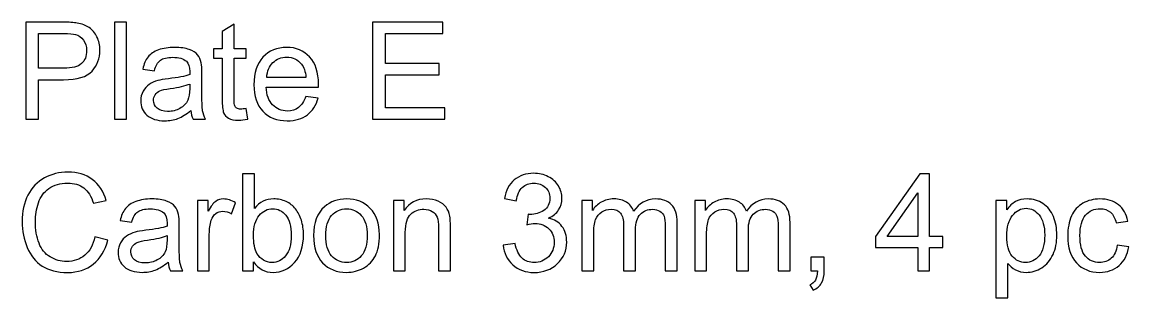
# Model space of a CAD drawing. Header units: millimetres. Extents: x -182 to 182, y -145 to 145.
# Drawn here: x -121.85 to -87.27, y -145.12 to -136.52 of the extents above; entities that cross this region are included whole.
import ezdxf

# ---------------------------------------------------------------- set-up
doc = ezdxf.new("R2010")
doc.units = ezdxf.units.MM
doc.header["$MEASUREMENT"] = 0
doc.layers.add('layer 1', color=7, linetype='Continuous')

msp = doc.modelspace()

# ---------------------------------------------------------------- linework, layer by layer
at = {"layer": 'layer 1', "color": 242}
for points, knots in [([(-121.7314, -139.5507), (-121.7314, -139.5507), (-121.7314, -136.5197), (-121.7314, -136.5197), (-121.7314, -136.5197), (-121.7314, -136.5197), (-120.587, -136.5197), (-120.587, -136.5197), (-120.587, -136.5197), (-120.386, -136.5197), (-120.2321, -136.5295), (-120.1256, -136.5486), (-120.1256, -136.5486), (-119.9767, -136.5733), (-119.8519, -136.6206), (-119.751, -136.6897), (-119.751, -136.6897), (-119.6501, -136.7595), (-119.5689, -136.8569), (-119.5075, -136.9818), (-119.5075, -136.9818), (-119.4462, -137.1067), (-119.4158, -137.2443), (-119.4158, -137.3945), (-119.4158, -137.3945), (-119.4158, -137.6514), (-119.4977, -137.8694), (-119.6621, -138.0472), (-119.6621, -138.0472), (-119.8257, -138.2257), (-120.1228, -138.3146), (-120.5518, -138.3146), (-120.5518, -138.3146), (-120.5518, -138.3146), (-121.3293, -138.3146), (-121.3293, -138.3146), (-121.3293, -138.3146), (-121.3293, -138.3146), (-121.3293, -139.5507), (-121.3293, -139.5507), (-121.3293, -139.5507), (-121.3293, -139.5507), (-121.7314, -139.5507), (-121.7314, -139.5507)], [0, 0, 0, 0, 0.0833333, 0.0833333, 0.0833333, 0.0833333, 0.1666667, 0.1666667, 0.1666667, 0.1666667, 0.25, 0.25, 0.25, 0.25, 0.3333333, 0.3333333, 0.3333333, 0.3333333, 0.4166667, 0.4166667, 0.4166667, 0.4166667, 0.5, 0.5, 0.5, 0.5, 0.5833333, 0.5833333, 0.5833333, 0.5833333, 0.6666667, 0.6666667, 0.6666667, 0.6666667, 0.75, 0.75, 0.75, 0.75, 0.8333333, 0.8333333, 0.8333333, 0.8333333, 1, 1, 1, 1]), ([(-118.9629, -139.5507), (-118.9629, -139.5507), (-118.9629, -136.5197), (-118.9629, -136.5197), (-118.9629, -136.5197), (-118.9629, -136.5197), (-118.5903, -136.5197), (-118.5903, -136.5197), (-118.5903, -136.5197), (-118.5903, -136.5197), (-118.5903, -139.5507), (-118.5903, -139.5507), (-118.5903, -139.5507), (-118.5903, -139.5507), (-118.9629, -139.5507), (-118.9629, -139.5507)], [0, 0, 0, 0, 0.2, 0.2, 0.2, 0.2, 0.4, 0.4, 0.4, 0.4, 0.6, 0.6, 0.6, 0.6, 1, 1, 1, 1]), ([(-110.8977, -139.5507), (-110.8977, -139.5507), (-110.8977, -136.5197), (-110.8977, -136.5197), (-110.8977, -136.5197), (-110.8977, -136.5197), (-108.7091, -136.5197), (-108.7091, -136.5197), (-108.7091, -136.5197), (-108.7091, -136.5197), (-108.7091, -136.8753), (-108.7091, -136.8753), (-108.7091, -136.8753), (-108.7091, -136.8753), (-110.4955, -136.8753), (-110.4955, -136.8753), (-110.4955, -136.8753), (-110.4955, -136.8753), (-110.4955, -137.8066), (-110.4955, -137.8066), (-110.4955, -137.8066), (-110.4955, -137.8066), (-108.8234, -137.8066), (-108.8234, -137.8066), (-108.8234, -137.8066), (-108.8234, -137.8066), (-108.8234, -138.1622), (-108.8234, -138.1622), (-108.8234, -138.1622), (-108.8234, -138.1622), (-110.4955, -138.1622), (-110.4955, -138.1622), (-110.4955, -138.1622), (-110.4955, -138.1622), (-110.4955, -139.1951), (-110.4955, -139.1951), (-110.4955, -139.1951), (-110.4955, -139.1951), (-108.6371, -139.1951), (-108.6371, -139.1951), (-108.6371, -139.1951), (-108.6371, -139.1951), (-108.6371, -139.5507), (-108.6371, -139.5507), (-108.6371, -139.5507), (-108.6371, -139.5507), (-110.8977, -139.5507), (-110.8977, -139.5507)], [0, 0, 0, 0, 0.0769231, 0.0769231, 0.0769231, 0.0769231, 0.1538462, 0.1538462, 0.1538462, 0.1538462, 0.2307692, 0.2307692, 0.2307692, 0.2307692, 0.3076923, 0.3076923, 0.3076923, 0.3076923, 0.3846154, 0.3846154, 0.3846154, 0.3846154, 0.4615385, 0.4615385, 0.4615385, 0.4615385, 0.5384615, 0.5384615, 0.5384615, 0.5384615, 0.6153846, 0.6153846, 0.6153846, 0.6153846, 0.6923077, 0.6923077, 0.6923077, 0.6923077, 0.7692308, 0.7692308, 0.7692308, 0.7692308, 0.8461538, 0.8461538, 0.8461538, 0.8461538, 1, 1, 1, 1]), ([(-121.3293, -137.959), (-121.3293, -137.959), (-120.5461, -137.959), (-120.5461, -137.959), (-120.5461, -137.959), (-120.2865, -137.959), (-120.103, -137.911), (-119.9937, -137.8143), (-119.9937, -137.8143), (-119.885, -137.7177), (-119.8307, -137.5822), (-119.8307, -137.4065), (-119.8307, -137.4065), (-119.8307, -137.2802), (-119.8624, -137.1716), (-119.9266, -137.0813), (-119.9266, -137.0813), (-119.9908, -136.991), (-120.0755, -136.931), (-120.1799, -136.9021), (-120.1799, -136.9021), (-120.2477, -136.8844), (-120.3725, -136.8753), (-120.5539, -136.8753), (-120.5539, -136.8753), (-120.5539, -136.8753), (-121.3293, -136.8753), (-121.3293, -136.8753), (-121.3293, -136.8753), (-121.3293, -136.8753), (-121.3293, -137.959), (-121.3293, -137.959)], [0, 0, 0, 0, 0.1111111, 0.1111111, 0.1111111, 0.1111111, 0.2222222, 0.2222222, 0.2222222, 0.2222222, 0.3333333, 0.3333333, 0.3333333, 0.3333333, 0.4444444, 0.4444444, 0.4444444, 0.4444444, 0.5555556, 0.5555556, 0.5555556, 0.5555556, 0.6666667, 0.6666667, 0.6666667, 0.6666667, 0.7777778, 0.7777778, 0.7777778, 0.7777778, 1, 1, 1, 1]), ([(-114.8509, -139.2184), (-114.8509, -139.2184), (-114.8001, -139.5472), (-114.8001, -139.5472), (-114.8001, -139.5472), (-114.9046, -139.569), (-114.9984, -139.5803), (-115.0802, -139.5803), (-115.0802, -139.5803), (-115.215, -139.5803), (-115.3194, -139.5592), (-115.3942, -139.5161), (-115.3942, -139.5161), (-115.4683, -139.4731), (-115.5205, -139.4174), (-115.5508, -139.3475), (-115.5508, -139.3475), (-115.5812, -139.2777), (-115.596, -139.1309), (-115.596, -138.9072), (-115.596, -138.9072), (-115.596, -138.9072), (-115.596, -137.6415), (-115.596, -137.6415), (-115.596, -137.6415), (-115.596, -137.6415), (-115.8712, -137.6415), (-115.8712, -137.6415), (-115.8712, -137.6415), (-115.8712, -137.6415), (-115.8712, -137.3536), (-115.8712, -137.3536), (-115.8712, -137.3536), (-115.8712, -137.3536), (-115.596, -137.3536), (-115.596, -137.3536), (-115.596, -137.3536), (-115.596, -137.3536), (-115.596, -136.8103), (-115.596, -136.8103), (-115.596, -136.8103), (-115.596, -136.8103), (-115.2235, -136.5867), (-115.2235, -136.5867), (-115.2235, -136.5867), (-115.2235, -136.5867), (-115.2235, -137.3536), (-115.2235, -137.3536), (-115.2235, -137.3536), (-115.2235, -137.3536), (-114.8509, -137.3536), (-114.8509, -137.3536), (-114.8509, -137.3536), (-114.8509, -137.3536), (-114.8509, -137.6415), (-114.8509, -137.6415), (-114.8509, -137.6415), (-114.8509, -137.6415), (-115.2235, -137.6415), (-115.2235, -137.6415), (-115.2235, -137.6415), (-115.2235, -137.6415), (-115.2235, -138.9284), (-115.2235, -138.9284), (-115.2235, -138.9284), (-115.2235, -139.0349), (-115.2171, -139.1034), (-115.2037, -139.1337), (-115.2037, -139.1337), (-115.191, -139.1641), (-115.1699, -139.188), (-115.1402, -139.2064), (-115.1402, -139.2064), (-115.1106, -139.224), (-115.0683, -139.2332), (-115.0132, -139.2332), (-115.0132, -139.2332), (-114.9723, -139.2332), (-114.918, -139.2283), (-114.8509, -139.2184)], [0, 0, 0, 0, 0.047619, 0.047619, 0.047619, 0.047619, 0.0952381, 0.0952381, 0.0952381, 0.0952381, 0.1428571, 0.1428571, 0.1428571, 0.1428571, 0.1904762, 0.1904762, 0.1904762, 0.1904762, 0.2380952, 0.2380952, 0.2380952, 0.2380952, 0.2857143, 0.2857143, 0.2857143, 0.2857143, 0.3333333, 0.3333333, 0.3333333, 0.3333333, 0.3809524, 0.3809524, 0.3809524, 0.3809524, 0.4285714, 0.4285714, 0.4285714, 0.4285714, 0.4761905, 0.4761905, 0.4761905, 0.4761905, 0.5238095, 0.5238095, 0.5238095, 0.5238095, 0.5714286, 0.5714286, 0.5714286, 0.5714286, 0.6190476, 0.6190476, 0.6190476, 0.6190476, 0.6666667, 0.6666667, 0.6666667, 0.6666667, 0.7142857, 0.7142857, 0.7142857, 0.7142857, 0.7619048, 0.7619048, 0.7619048, 0.7619048, 0.8095238, 0.8095238, 0.8095238, 0.8095238, 0.8571429, 0.8571429, 0.8571429, 0.8571429, 0.9047619, 0.9047619, 0.9047619, 0.9047619, 1, 1, 1, 1]), ([(-116.5788, -139.2755), (-116.7171, -139.3934), (-116.8505, -139.4759), (-116.9782, -139.5246), (-116.9782, -139.5246), (-117.1059, -139.5733), (-117.2427, -139.5973), (-117.3895, -139.5973), (-117.3895, -139.5973), (-117.6308, -139.5973), (-117.8163, -139.5387), (-117.9462, -139.4209), (-117.9462, -139.4209), (-118.076, -139.3038), (-118.1409, -139.1535), (-118.1409, -138.9707), (-118.1409, -138.9707), (-118.1409, -138.8635), (-118.1162, -138.7654), (-118.0675, -138.6765), (-118.0675, -138.6765), (-118.0181, -138.5876), (-117.9539, -138.5171), (-117.8749, -138.4634), (-117.8749, -138.4634), (-117.7952, -138.4098), (-117.7063, -138.3689), (-117.6068, -138.3414), (-117.6068, -138.3414), (-117.5334, -138.3223), (-117.4227, -138.304), (-117.2752, -138.2856), (-117.2752, -138.2856), (-116.9746, -138.2504), (-116.7524, -138.2073), (-116.6106, -138.1579), (-116.6106, -138.1579), (-116.6092, -138.1071), (-116.6084, -138.0747), (-116.6084, -138.0613), (-116.6084, -138.0613), (-116.6084, -137.9103), (-116.6437, -137.8038), (-116.7143, -137.7417), (-116.7143, -137.7417), (-116.8095, -137.6577), (-116.9513, -137.6161), (-117.139, -137.6161), (-117.139, -137.6161), (-117.3147, -137.6161), (-117.4445, -137.6471), (-117.5278, -137.7085), (-117.5278, -137.7085), (-117.6117, -137.7699), (-117.6731, -137.8785), (-117.7133, -138.0352), (-117.7133, -138.0352), (-117.7133, -138.0352), (-118.0774, -137.9844), (-118.0774, -137.9844), (-118.0774, -137.9844), (-118.0442, -137.8285), (-117.9899, -137.7022), (-117.9137, -137.6062), (-117.9137, -137.6062), (-117.8375, -137.5102), (-117.7274, -137.4369), (-117.5835, -137.3847), (-117.5835, -137.3847), (-117.4403, -137.3332), (-117.2731, -137.3071), (-117.084, -137.3071), (-117.084, -137.3071), (-116.8963, -137.3071), (-116.7432, -137.3289), (-116.6254, -137.3734), (-116.6254, -137.3734), (-116.5083, -137.4178), (-116.4215, -137.4729), (-116.3664, -137.5399), (-116.3664, -137.5399), (-116.3114, -137.6069), (-116.2726, -137.6916), (-116.25, -137.7939), (-116.25, -137.7939), (-116.238, -137.8574), (-116.2317, -137.9717), (-116.2317, -138.1361), (-116.2317, -138.1361), (-116.2317, -138.1361), (-116.2317, -138.63), (-116.2317, -138.63), (-116.2317, -138.63), (-116.2317, -138.975), (-116.2239, -139.193), (-116.2084, -139.2854), (-116.2084, -139.2854), (-116.1936, -139.3778), (-116.1625, -139.466), (-116.1174, -139.5507), (-116.1174, -139.5507), (-116.1174, -139.5507), (-116.5068, -139.5507), (-116.5068, -139.5507), (-116.5068, -139.5507), (-116.5442, -139.4724), (-116.5682, -139.3807), (-116.5788, -139.2755)], [0, 0, 0, 0, 0.0357143, 0.0357143, 0.0357143, 0.0357143, 0.0714286, 0.0714286, 0.0714286, 0.0714286, 0.1071429, 0.1071429, 0.1071429, 0.1071429, 0.1428571, 0.1428571, 0.1428571, 0.1428571, 0.1785714, 0.1785714, 0.1785714, 0.1785714, 0.2142857, 0.2142857, 0.2142857, 0.2142857, 0.25, 0.25, 0.25, 0.25, 0.2857143, 0.2857143, 0.2857143, 0.2857143, 0.3214286, 0.3214286, 0.3214286, 0.3214286, 0.3571429, 0.3571429, 0.3571429, 0.3571429, 0.3928571, 0.3928571, 0.3928571, 0.3928571, 0.4285714, 0.4285714, 0.4285714, 0.4285714, 0.4642857, 0.4642857, 0.4642857, 0.4642857, 0.5, 0.5, 0.5, 0.5, 0.5357143, 0.5357143, 0.5357143, 0.5357143, 0.5714286, 0.5714286, 0.5714286, 0.5714286, 0.6071429, 0.6071429, 0.6071429, 0.6071429, 0.6428571, 0.6428571, 0.6428571, 0.6428571, 0.6785714, 0.6785714, 0.6785714, 0.6785714, 0.7142857, 0.7142857, 0.7142857, 0.7142857, 0.75, 0.75, 0.75, 0.75, 0.7857143, 0.7857143, 0.7857143, 0.7857143, 0.8214286, 0.8214286, 0.8214286, 0.8214286, 0.8571429, 0.8571429, 0.8571429, 0.8571429, 0.8928571, 0.8928571, 0.8928571, 0.8928571, 0.9285714, 0.9285714, 0.9285714, 0.9285714, 1, 1, 1, 1]), ([(-112.9847, -138.8395), (-112.9847, -138.8395), (-112.5995, -138.8903), (-112.5995, -138.8903), (-112.5995, -138.8903), (-112.6595, -139.114), (-112.7716, -139.2882), (-112.9353, -139.4117), (-112.9353, -139.4117), (-113.099, -139.5352), (-113.3079, -139.5973), (-113.5626, -139.5973), (-113.5626, -139.5973), (-113.8829, -139.5973), (-114.1369, -139.4985), (-114.3246, -139.3009), (-114.3246, -139.3009), (-114.5122, -139.1041), (-114.6061, -138.8268), (-114.6061, -138.4705), (-114.6061, -138.4705), (-114.6061, -138.1022), (-114.5115, -137.8158), (-114.3217, -137.6126), (-114.3217, -137.6126), (-114.1319, -137.4087), (-113.8857, -137.3071), (-113.583, -137.3071), (-113.583, -137.3071), (-113.2902, -137.3071), (-113.051, -137.4065), (-112.8655, -137.6062), (-112.8655, -137.6062), (-112.6799, -137.8059), (-112.5868, -138.0867), (-112.5868, -138.4486), (-112.5868, -138.4486), (-112.5868, -138.4705), (-112.5875, -138.5037), (-112.5889, -138.5474), (-112.5889, -138.5474), (-112.5889, -138.5474), (-114.2251, -138.5474), (-114.2251, -138.5474), (-114.2251, -138.5474), (-114.211, -138.788), (-114.1432, -138.9729), (-114.0205, -139.1006), (-114.0205, -139.1006), (-113.8984, -139.2283), (-113.7453, -139.2925), (-113.5626, -139.2925), (-113.5626, -139.2925), (-113.4264, -139.2925), (-113.31, -139.2565), (-113.214, -139.1845), (-113.214, -139.1845), (-113.1174, -139.1126), (-113.0412, -138.9975), (-112.9847, -138.8395)], [0, 0, 0, 0, 0.0625, 0.0625, 0.0625, 0.0625, 0.125, 0.125, 0.125, 0.125, 0.1875, 0.1875, 0.1875, 0.1875, 0.25, 0.25, 0.25, 0.25, 0.3125, 0.3125, 0.3125, 0.3125, 0.375, 0.375, 0.375, 0.375, 0.4375, 0.4375, 0.4375, 0.4375, 0.5, 0.5, 0.5, 0.5, 0.5625, 0.5625, 0.5625, 0.5625, 0.625, 0.625, 0.625, 0.625, 0.6875, 0.6875, 0.6875, 0.6875, 0.75, 0.75, 0.75, 0.75, 0.8125, 0.8125, 0.8125, 0.8125, 0.875, 0.875, 0.875, 0.875, 1, 1, 1, 1]), ([(-114.2039, -138.2426), (-114.2039, -138.2426), (-112.9805, -138.2426), (-112.9805, -138.2426), (-112.9805, -138.2426), (-112.9967, -138.0578), (-113.044, -137.9195), (-113.1209, -137.827), (-113.1209, -137.827), (-113.2387, -137.6838), (-113.3925, -137.6118), (-113.5809, -137.6118), (-113.5809, -137.6118), (-113.7516, -137.6118), (-113.8949, -137.669), (-114.0113, -137.7833), (-114.0113, -137.7833), (-114.127, -137.8976), (-114.1912, -138.0507), (-114.2039, -138.2426)], [0, 0, 0, 0, 0.1666667, 0.1666667, 0.1666667, 0.1666667, 0.3333333, 0.3333333, 0.3333333, 0.3333333, 0.5, 0.5, 0.5, 0.5, 0.6666667, 0.6666667, 0.6666667, 0.6666667, 1, 1, 1, 1]), ([(-116.6084, -138.45), (-116.7439, -138.5051), (-116.9471, -138.5516), (-117.218, -138.5897), (-117.218, -138.5897), (-117.3719, -138.6116), (-117.4805, -138.6363), (-117.544, -138.6638), (-117.544, -138.6638), (-117.6075, -138.6913), (-117.6562, -138.7316), (-117.6908, -138.7838), (-117.6908, -138.7838), (-117.7253, -138.8367), (-117.743, -138.8952), (-117.743, -138.9602), (-117.743, -138.9602), (-117.743, -139.0582), (-117.7056, -139.1408), (-117.6301, -139.2064), (-117.6301, -139.2064), (-117.5546, -139.272), (-117.4445, -139.3052), (-117.2999, -139.3052), (-117.2999, -139.3052), (-117.1567, -139.3052), (-117.029, -139.2741), (-116.9168, -139.2113), (-116.9168, -139.2113), (-116.8053, -139.1492), (-116.7227, -139.0639), (-116.6705, -138.9559), (-116.6705, -138.9559), (-116.6303, -138.872), (-116.6106, -138.7485), (-116.6106, -138.5855), (-116.6106, -138.5855), (-116.6106, -138.5855), (-116.6084, -138.45), (-116.6084, -138.45)], [0, 0, 0, 0, 0.0909091, 0.0909091, 0.0909091, 0.0909091, 0.1818182, 0.1818182, 0.1818182, 0.1818182, 0.2727273, 0.2727273, 0.2727273, 0.2727273, 0.3636364, 0.3636364, 0.3636364, 0.3636364, 0.4545455, 0.4545455, 0.4545455, 0.4545455, 0.5454545, 0.5454545, 0.5454545, 0.5454545, 0.6363636, 0.6363636, 0.6363636, 0.6363636, 0.7272727, 0.7272727, 0.7272727, 0.7272727, 0.8181818, 0.8181818, 0.8181818, 0.8181818, 1, 1, 1, 1]), ([(-119.5725, -143.2167), (-119.5725, -143.2167), (-119.1703, -143.3183), (-119.1703, -143.3183), (-119.1703, -143.3183), (-119.2542, -143.6478), (-119.4052, -143.8983), (-119.6233, -144.0712), (-119.6233, -144.0712), (-119.8413, -144.244), (-120.108, -144.3308), (-120.4233, -144.3308), (-120.4233, -144.3308), (-120.7493, -144.3308), (-121.0146, -144.2645), (-121.2192, -144.1311), (-121.2192, -144.1311), (-121.4238, -143.9985), (-121.579, -143.8059), (-121.6856, -143.554), (-121.6856, -143.554), (-121.7921, -143.3014), (-121.8457, -143.0312), (-121.8457, -142.7419), (-121.8457, -142.7419), (-121.8457, -142.4265), (-121.7858, -142.1514), (-121.6651, -141.9164), (-121.6651, -141.9164), (-121.5445, -141.6815), (-121.373, -141.503), (-121.1508, -141.3809), (-121.1508, -141.3809), (-120.9285, -141.2588), (-120.6837, -141.1982), (-120.417, -141.1982), (-120.417, -141.1982), (-120.1136, -141.1982), (-119.8589, -141.2751), (-119.6529, -141.4296), (-119.6529, -141.4296), (-119.4462, -141.5841), (-119.3022, -141.8007), (-119.2211, -142.0801), (-119.2211, -142.0801), (-119.2211, -142.0801), (-119.6148, -142.1732), (-119.6148, -142.1732), (-119.6148, -142.1732), (-119.6846, -141.9531), (-119.7869, -141.7922), (-119.9203, -141.692), (-119.9203, -141.692), (-120.0536, -141.5911), (-120.2216, -141.5411), (-120.4241, -141.5411), (-120.4241, -141.5411), (-120.6562, -141.5411), (-120.8509, -141.5968), (-121.0068, -141.7083), (-121.0068, -141.7083), (-121.1628, -141.8197), (-121.2728, -141.97), (-121.3356, -142.1577), (-121.3356, -142.1577), (-121.3991, -142.3461), (-121.4309, -142.5401), (-121.4309, -142.7398), (-121.4309, -142.7398), (-121.4309, -142.9973), (-121.3935, -143.2224), (-121.3187, -143.4143), (-121.3187, -143.4143), (-121.2439, -143.6069), (-121.1275, -143.7501), (-120.9694, -143.8454), (-120.9694, -143.8454), (-120.8114, -143.9406), (-120.6407, -143.9879), (-120.4565, -143.9879), (-120.4565, -143.9879), (-120.2321, -143.9879), (-120.0431, -143.923), (-119.8878, -143.7939), (-119.8878, -143.7939), (-119.7326, -143.6641), (-119.6275, -143.4721), (-119.5725, -143.2167)], [0, 0, 0, 0, 0.0434783, 0.0434783, 0.0434783, 0.0434783, 0.0869565, 0.0869565, 0.0869565, 0.0869565, 0.1304348, 0.1304348, 0.1304348, 0.1304348, 0.173913, 0.173913, 0.173913, 0.173913, 0.2173913, 0.2173913, 0.2173913, 0.2173913, 0.2608696, 0.2608696, 0.2608696, 0.2608696, 0.3043478, 0.3043478, 0.3043478, 0.3043478, 0.3478261, 0.3478261, 0.3478261, 0.3478261, 0.3913043, 0.3913043, 0.3913043, 0.3913043, 0.4347826, 0.4347826, 0.4347826, 0.4347826, 0.4782609, 0.4782609, 0.4782609, 0.4782609, 0.5217391, 0.5217391, 0.5217391, 0.5217391, 0.5652174, 0.5652174, 0.5652174, 0.5652174, 0.6086957, 0.6086957, 0.6086957, 0.6086957, 0.6521739, 0.6521739, 0.6521739, 0.6521739, 0.6956522, 0.6956522, 0.6956522, 0.6956522, 0.7391304, 0.7391304, 0.7391304, 0.7391304, 0.7826087, 0.7826087, 0.7826087, 0.7826087, 0.826087, 0.826087, 0.826087, 0.826087, 0.8695652, 0.8695652, 0.8695652, 0.8695652, 0.9130435, 0.9130435, 0.9130435, 0.9130435, 1, 1, 1, 1]), ([(-114.6139, -144.28), (-114.6139, -144.28), (-114.961, -144.28), (-114.961, -144.28), (-114.961, -144.28), (-114.961, -144.28), (-114.961, -141.249), (-114.961, -141.249), (-114.961, -141.249), (-114.961, -141.249), (-114.5885, -141.249), (-114.5885, -141.249), (-114.5885, -141.249), (-114.5885, -141.249), (-114.5885, -142.3306), (-114.5885, -142.3306), (-114.5885, -142.3306), (-114.4312, -142.1344), (-114.2308, -142.0364), (-113.9867, -142.0364), (-113.9867, -142.0364), (-113.8519, -142.0364), (-113.7235, -142.0632), (-113.6029, -142.1175), (-113.6029, -142.1175), (-113.4822, -142.1718), (-113.3834, -142.2487), (-113.3051, -142.3468), (-113.3051, -142.3468), (-113.2275, -142.4456), (-113.1661, -142.5641), (-113.1224, -142.7031), (-113.1224, -142.7031), (-113.0779, -142.8414), (-113.0561, -142.9903), (-113.0561, -143.1483), (-113.0561, -143.1483), (-113.0561, -143.5237), (-113.1492, -143.8143), (-113.3347, -144.0189), (-113.3347, -144.0189), (-113.521, -144.2243), (-113.744, -144.3266), (-114.0043, -144.3266), (-114.0043, -144.3266), (-114.2632, -144.3266), (-114.4664, -144.2186), (-114.6139, -144.0034), (-114.6139, -144.0034), (-114.6139, -144.0034), (-114.6139, -144.28), (-114.6139, -144.28)], [0, 0, 0, 0, 0.0714286, 0.0714286, 0.0714286, 0.0714286, 0.1428571, 0.1428571, 0.1428571, 0.1428571, 0.2142857, 0.2142857, 0.2142857, 0.2142857, 0.2857143, 0.2857143, 0.2857143, 0.2857143, 0.3571429, 0.3571429, 0.3571429, 0.3571429, 0.4285714, 0.4285714, 0.4285714, 0.4285714, 0.5, 0.5, 0.5, 0.5, 0.5714286, 0.5714286, 0.5714286, 0.5714286, 0.6428571, 0.6428571, 0.6428571, 0.6428571, 0.7142857, 0.7142857, 0.7142857, 0.7142857, 0.7857143, 0.7857143, 0.7857143, 0.7857143, 0.8571429, 0.8571429, 0.8571429, 0.8571429, 1, 1, 1, 1]), ([(-106.819, -143.4757), (-106.819, -143.4757), (-106.4465, -143.4249), (-106.4465, -143.4249), (-106.4465, -143.4249), (-106.4034, -143.6365), (-106.3315, -143.7889), (-106.2292, -143.8821), (-106.2292, -143.8821), (-106.1269, -143.9752), (-106.0013, -144.0218), (-105.8524, -144.0218), (-105.8524, -144.0218), (-105.676, -144.0218), (-105.5271, -143.9611), (-105.4072, -143.8397), (-105.4072, -143.8397), (-105.2873, -143.7184), (-105.2273, -143.5681), (-105.2273, -143.3889), (-105.2273, -143.3889), (-105.2273, -143.2181), (-105.283, -143.077), (-105.3952, -142.9656), (-105.3952, -142.9656), (-105.5067, -142.8548), (-105.6485, -142.7991), (-105.8214, -142.7991), (-105.8214, -142.7991), (-105.8919, -142.7991), (-105.9794, -142.8132), (-106.0845, -142.8407), (-106.0845, -142.8407), (-106.0845, -142.8407), (-106.0429, -142.5147), (-106.0429, -142.5147), (-106.0429, -142.5147), (-106.0182, -142.5175), (-105.9977, -142.5189), (-105.9829, -142.5189), (-105.9829, -142.5189), (-105.8235, -142.5189), (-105.6809, -142.4773), (-105.5532, -142.3948), (-105.5532, -142.3948), (-105.4262, -142.3122), (-105.3627, -142.1852), (-105.3627, -142.0138), (-105.3627, -142.0138), (-105.3627, -141.8776), (-105.4093, -141.7647), (-105.5017, -141.6751), (-105.5017, -141.6751), (-105.5942, -141.5855), (-105.7134, -141.5411), (-105.8595, -141.5411), (-105.8595, -141.5411), (-106.0048, -141.5411), (-106.1254, -141.5869), (-106.2221, -141.6786), (-106.2221, -141.6786), (-106.3188, -141.7704), (-106.3809, -141.9079), (-106.4084, -142.0914), (-106.4084, -142.0914), (-106.4084, -142.0914), (-106.7809, -142.0237), (-106.7809, -142.0237), (-106.7809, -142.0237), (-106.735, -141.7739), (-106.632, -141.5799), (-106.4705, -141.4423), (-106.4705, -141.4423), (-106.3096, -141.3047), (-106.1085, -141.2363), (-105.8686, -141.2363), (-105.8686, -141.2363), (-105.7035, -141.2363), (-105.5511, -141.2715), (-105.4121, -141.3428), (-105.4121, -141.3428), (-105.2724, -141.4134), (-105.1659, -141.51), (-105.0925, -141.6321), (-105.0925, -141.6321), (-105.0184, -141.7548), (-104.9817, -141.8847), (-104.9817, -142.0222), (-104.9817, -142.0222), (-104.9817, -142.1528), (-105.017, -142.2713), (-105.0869, -142.3785), (-105.0869, -142.3785), (-105.1574, -142.4858), (-105.2619, -142.5712), (-105.3994, -142.6347), (-105.3994, -142.6347), (-105.2202, -142.6756), (-105.0812, -142.7617), (-104.9817, -142.8922), (-104.9817, -142.8922), (-104.883, -143.022), (-104.8336, -143.1857), (-104.8336, -143.3811), (-104.8336, -143.3811), (-104.8336, -143.6457), (-104.9302, -143.8708), (-105.1229, -144.0549), (-105.1229, -144.0549), (-105.3162, -144.2391), (-105.5603, -144.3308), (-105.8552, -144.3308), (-105.8552, -144.3308), (-106.1212, -144.3308), (-106.342, -144.2511), (-106.5177, -144.0923), (-106.5177, -144.0923), (-106.6941, -143.9336), (-106.7943, -143.7283), (-106.819, -143.4757)], [0, 0, 0, 0, 0.0322581, 0.0322581, 0.0322581, 0.0322581, 0.0645161, 0.0645161, 0.0645161, 0.0645161, 0.0967742, 0.0967742, 0.0967742, 0.0967742, 0.1290323, 0.1290323, 0.1290323, 0.1290323, 0.1612903, 0.1612903, 0.1612903, 0.1612903, 0.1935484, 0.1935484, 0.1935484, 0.1935484, 0.2258065, 0.2258065, 0.2258065, 0.2258065, 0.2580645, 0.2580645, 0.2580645, 0.2580645, 0.2903226, 0.2903226, 0.2903226, 0.2903226, 0.3225806, 0.3225806, 0.3225806, 0.3225806, 0.3548387, 0.3548387, 0.3548387, 0.3548387, 0.3870968, 0.3870968, 0.3870968, 0.3870968, 0.4193548, 0.4193548, 0.4193548, 0.4193548, 0.4516129, 0.4516129, 0.4516129, 0.4516129, 0.483871, 0.483871, 0.483871, 0.483871, 0.516129, 0.516129, 0.516129, 0.516129, 0.5483871, 0.5483871, 0.5483871, 0.5483871, 0.5806452, 0.5806452, 0.5806452, 0.5806452, 0.6129032, 0.6129032, 0.6129032, 0.6129032, 0.6451613, 0.6451613, 0.6451613, 0.6451613, 0.6774194, 0.6774194, 0.6774194, 0.6774194, 0.7096774, 0.7096774, 0.7096774, 0.7096774, 0.7419355, 0.7419355, 0.7419355, 0.7419355, 0.7741935, 0.7741935, 0.7741935, 0.7741935, 0.8064516, 0.8064516, 0.8064516, 0.8064516, 0.8387097, 0.8387097, 0.8387097, 0.8387097, 0.8709677, 0.8709677, 0.8709677, 0.8709677, 0.9032258, 0.9032258, 0.9032258, 0.9032258, 0.9354839, 0.9354839, 0.9354839, 0.9354839, 1, 1, 1, 1]), ([(-93.87, -144.28), (-93.87, -144.28), (-93.87, -143.5561), (-93.87, -143.5561), (-93.87, -143.5561), (-93.87, -143.5561), (-95.1866, -143.5561), (-95.1866, -143.5561), (-95.1866, -143.5561), (-95.1866, -143.5561), (-95.1866, -143.2132), (-95.1866, -143.2132), (-95.1866, -143.2132), (-95.1866, -143.2132), (-93.8023, -141.249), (-93.8023, -141.249), (-93.8023, -141.249), (-93.8023, -141.249), (-93.4975, -141.249), (-93.4975, -141.249), (-93.4975, -141.249), (-93.4975, -141.249), (-93.4975, -143.2132), (-93.4975, -143.2132), (-93.4975, -143.2132), (-93.4975, -143.2132), (-93.0869, -143.2132), (-93.0869, -143.2132), (-93.0869, -143.2132), (-93.0869, -143.2132), (-93.0869, -143.5561), (-93.0869, -143.5561), (-93.0869, -143.5561), (-93.0869, -143.5561), (-93.4975, -143.5561), (-93.4975, -143.5561), (-93.4975, -143.5561), (-93.4975, -143.5561), (-93.4975, -144.28), (-93.4975, -144.28), (-93.4975, -144.28), (-93.4975, -144.28), (-93.87, -144.28), (-93.87, -144.28)], [0, 0, 0, 0, 0.0833333, 0.0833333, 0.0833333, 0.0833333, 0.1666667, 0.1666667, 0.1666667, 0.1666667, 0.25, 0.25, 0.25, 0.25, 0.3333333, 0.3333333, 0.3333333, 0.3333333, 0.4166667, 0.4166667, 0.4166667, 0.4166667, 0.5, 0.5, 0.5, 0.5, 0.5833333, 0.5833333, 0.5833333, 0.5833333, 0.6666667, 0.6666667, 0.6666667, 0.6666667, 0.75, 0.75, 0.75, 0.75, 0.8333333, 0.8333333, 0.8333333, 0.8333333, 1, 1, 1, 1]), ([(-117.2858, -144.0048), (-117.4241, -144.1227), (-117.5575, -144.2052), (-117.6852, -144.2539), (-117.6852, -144.2539), (-117.8129, -144.3026), (-117.9497, -144.3266), (-118.0965, -144.3266), (-118.0965, -144.3266), (-118.3378, -144.3266), (-118.5233, -144.268), (-118.6532, -144.1502), (-118.6532, -144.1502), (-118.783, -144.0331), (-118.8479, -143.8828), (-118.8479, -143.7), (-118.8479, -143.7), (-118.8479, -143.5928), (-118.8232, -143.4947), (-118.7745, -143.4058), (-118.7745, -143.4058), (-118.7251, -143.3169), (-118.6609, -143.2464), (-118.5819, -143.1927), (-118.5819, -143.1927), (-118.5022, -143.1391), (-118.4133, -143.0982), (-118.3138, -143.0707), (-118.3138, -143.0707), (-118.2404, -143.0516), (-118.1297, -143.0333), (-117.9822, -143.0149), (-117.9822, -143.0149), (-117.6816, -142.9797), (-117.4594, -142.9366), (-117.3176, -142.8872), (-117.3176, -142.8872), (-117.3162, -142.8364), (-117.3154, -142.804), (-117.3154, -142.7906), (-117.3154, -142.7906), (-117.3154, -142.6396), (-117.3507, -142.5331), (-117.4213, -142.471), (-117.4213, -142.471), (-117.5165, -142.387), (-117.6583, -142.3454), (-117.846, -142.3454), (-117.846, -142.3454), (-118.0217, -142.3454), (-118.1515, -142.3764), (-118.2348, -142.4378), (-118.2348, -142.4378), (-118.3187, -142.4992), (-118.3801, -142.6078), (-118.4203, -142.7645), (-118.4203, -142.7645), (-118.4203, -142.7645), (-118.7844, -142.7137), (-118.7844, -142.7137), (-118.7844, -142.7137), (-118.7512, -142.5578), (-118.6969, -142.4315), (-118.6207, -142.3355), (-118.6207, -142.3355), (-118.5445, -142.2395), (-118.4344, -142.1662), (-118.2905, -142.114), (-118.2905, -142.114), (-118.1473, -142.0625), (-117.9801, -142.0364), (-117.791, -142.0364), (-117.791, -142.0364), (-117.6033, -142.0364), (-117.4502, -142.0582), (-117.3324, -142.1027), (-117.3324, -142.1027), (-117.2153, -142.1471), (-117.1285, -142.2022), (-117.0734, -142.2692), (-117.0734, -142.2692), (-117.0184, -142.3362), (-116.9796, -142.4209), (-116.957, -142.5232), (-116.957, -142.5232), (-116.945, -142.5867), (-116.9387, -142.701), (-116.9387, -142.8654), (-116.9387, -142.8654), (-116.9387, -142.8654), (-116.9387, -143.3593), (-116.9387, -143.3593), (-116.9387, -143.3593), (-116.9387, -143.7043), (-116.9309, -143.9223), (-116.9154, -144.0147), (-116.9154, -144.0147), (-116.9006, -144.1071), (-116.8695, -144.1953), (-116.8244, -144.28), (-116.8244, -144.28), (-116.8244, -144.28), (-117.2138, -144.28), (-117.2138, -144.28), (-117.2138, -144.28), (-117.2512, -144.2017), (-117.2752, -144.11), (-117.2858, -144.0048)], [0, 0, 0, 0, 0.0357143, 0.0357143, 0.0357143, 0.0357143, 0.0714286, 0.0714286, 0.0714286, 0.0714286, 0.1071429, 0.1071429, 0.1071429, 0.1071429, 0.1428571, 0.1428571, 0.1428571, 0.1428571, 0.1785714, 0.1785714, 0.1785714, 0.1785714, 0.2142857, 0.2142857, 0.2142857, 0.2142857, 0.25, 0.25, 0.25, 0.25, 0.2857143, 0.2857143, 0.2857143, 0.2857143, 0.3214286, 0.3214286, 0.3214286, 0.3214286, 0.3571429, 0.3571429, 0.3571429, 0.3571429, 0.3928571, 0.3928571, 0.3928571, 0.3928571, 0.4285714, 0.4285714, 0.4285714, 0.4285714, 0.4642857, 0.4642857, 0.4642857, 0.4642857, 0.5, 0.5, 0.5, 0.5, 0.5357143, 0.5357143, 0.5357143, 0.5357143, 0.5714286, 0.5714286, 0.5714286, 0.5714286, 0.6071429, 0.6071429, 0.6071429, 0.6071429, 0.6428571, 0.6428571, 0.6428571, 0.6428571, 0.6785714, 0.6785714, 0.6785714, 0.6785714, 0.7142857, 0.7142857, 0.7142857, 0.7142857, 0.75, 0.75, 0.75, 0.75, 0.7857143, 0.7857143, 0.7857143, 0.7857143, 0.8214286, 0.8214286, 0.8214286, 0.8214286, 0.8571429, 0.8571429, 0.8571429, 0.8571429, 0.8928571, 0.8928571, 0.8928571, 0.8928571, 0.9285714, 0.9285714, 0.9285714, 0.9285714, 1, 1, 1, 1]), ([(-116.3707, -144.28), (-116.3707, -144.28), (-116.3707, -142.0829), (-116.3707, -142.0829), (-116.3707, -142.0829), (-116.3707, -142.0829), (-116.0363, -142.0829), (-116.0363, -142.0829), (-116.0363, -142.0829), (-116.0363, -142.0829), (-116.0363, -142.4195), (-116.0363, -142.4195), (-116.0363, -142.4195), (-115.9509, -142.2635), (-115.8719, -142.1605), (-115.7992, -142.1111), (-115.7992, -142.1111), (-115.7266, -142.061), (-115.6468, -142.0364), (-115.5601, -142.0364), (-115.5601, -142.0364), (-115.4345, -142.0364), (-115.3068, -142.0759), (-115.1769, -142.1542), (-115.1769, -142.1542), (-115.1769, -142.1542), (-115.3096, -142.4978), (-115.3096, -142.4978), (-115.3096, -142.4978), (-115.3999, -142.447), (-115.4902, -142.4216), (-115.5805, -142.4216), (-115.5805, -142.4216), (-115.6617, -142.4216), (-115.7343, -142.4463), (-115.7985, -142.495), (-115.7985, -142.495), (-115.8627, -142.5436), (-115.9086, -142.6114), (-115.9361, -142.6982), (-115.9361, -142.6982), (-115.9777, -142.8301), (-115.9982, -142.9747), (-115.9982, -143.1321), (-115.9982, -143.1321), (-115.9982, -143.1321), (-115.9982, -144.28), (-115.9982, -144.28), (-115.9982, -144.28), (-115.9982, -144.28), (-116.3707, -144.28), (-116.3707, -144.28)], [0, 0, 0, 0, 0.0714286, 0.0714286, 0.0714286, 0.0714286, 0.1428571, 0.1428571, 0.1428571, 0.1428571, 0.2142857, 0.2142857, 0.2142857, 0.2142857, 0.2857143, 0.2857143, 0.2857143, 0.2857143, 0.3571429, 0.3571429, 0.3571429, 0.3571429, 0.4285714, 0.4285714, 0.4285714, 0.4285714, 0.5, 0.5, 0.5, 0.5, 0.5714286, 0.5714286, 0.5714286, 0.5714286, 0.6428571, 0.6428571, 0.6428571, 0.6428571, 0.7142857, 0.7142857, 0.7142857, 0.7142857, 0.7857143, 0.7857143, 0.7857143, 0.7857143, 0.8571429, 0.8571429, 0.8571429, 0.8571429, 1, 1, 1, 1]), ([(-112.7421, -143.1815), (-112.7421, -142.7758), (-112.6292, -142.4752), (-112.4027, -142.2798), (-112.4027, -142.2798), (-112.2143, -142.1175), (-111.9836, -142.0364), (-111.712, -142.0364), (-111.712, -142.0364), (-111.4107, -142.0364), (-111.1638, -142.1351), (-110.9719, -142.3327), (-110.9719, -142.3327), (-110.7807, -142.5295), (-110.6847, -142.8026), (-110.6847, -143.1504), (-110.6847, -143.1504), (-110.6847, -143.4326), (-110.7271, -143.6542), (-110.8117, -143.8157), (-110.8117, -143.8157), (-110.8964, -143.9773), (-111.0199, -144.1029), (-111.1821, -144.1925), (-111.1821, -144.1925), (-111.3437, -144.2821), (-111.5208, -144.3266), (-111.712, -144.3266), (-111.712, -144.3266), (-112.0196, -144.3266), (-112.268, -144.2285), (-112.4578, -144.0316), (-112.4578, -144.0316), (-112.6476, -143.8348), (-112.7421, -143.5512), (-112.7421, -143.1815)], [0, 0, 0, 0, 0.1, 0.1, 0.1, 0.1, 0.2, 0.2, 0.2, 0.2, 0.3, 0.3, 0.3, 0.3, 0.4, 0.4, 0.4, 0.4, 0.5, 0.5, 0.5, 0.5, 0.6, 0.6, 0.6, 0.6, 0.7, 0.7, 0.7, 0.7, 0.8, 0.8, 0.8, 0.8, 1, 1, 1, 1]), ([(-110.248, -144.28), (-110.248, -144.28), (-110.248, -142.0829), (-110.248, -142.0829), (-110.248, -142.0829), (-110.248, -142.0829), (-109.9136, -142.0829), (-109.9136, -142.0829), (-109.9136, -142.0829), (-109.9136, -142.0829), (-109.9136, -142.3948), (-109.9136, -142.3948), (-109.9136, -142.3948), (-109.7527, -142.1556), (-109.5199, -142.0364), (-109.2158, -142.0364), (-109.2158, -142.0364), (-109.0831, -142.0364), (-108.9618, -142.0603), (-108.851, -142.1076), (-108.851, -142.1076), (-108.7402, -142.1549), (-108.657, -142.2177), (-108.602, -142.2946), (-108.602, -142.2946), (-108.5469, -142.3715), (-108.5081, -142.4632), (-108.4862, -142.569), (-108.4862, -142.569), (-108.4728, -142.6382), (-108.4658, -142.7588), (-108.4658, -142.931), (-108.4658, -142.931), (-108.4658, -142.931), (-108.4658, -144.28), (-108.4658, -144.28), (-108.4658, -144.28), (-108.4658, -144.28), (-108.8383, -144.28), (-108.8383, -144.28), (-108.8383, -144.28), (-108.8383, -144.28), (-108.8383, -142.9451), (-108.8383, -142.9451), (-108.8383, -142.9451), (-108.8383, -142.7934), (-108.8524, -142.6798), (-108.8814, -142.605), (-108.8814, -142.605), (-108.9103, -142.5302), (-108.9618, -142.4703), (-109.0352, -142.4251), (-109.0352, -142.4251), (-109.1085, -142.3807), (-109.1953, -142.3581), (-109.2941, -142.3581), (-109.2941, -142.3581), (-109.4521, -142.3581), (-109.5883, -142.4082), (-109.7033, -142.5091), (-109.7033, -142.5091), (-109.8183, -142.6093), (-109.8755, -142.8005), (-109.8755, -143.0813), (-109.8755, -143.0813), (-109.8755, -143.0813), (-109.8755, -144.28), (-109.8755, -144.28), (-109.8755, -144.28), (-109.8755, -144.28), (-110.248, -144.28), (-110.248, -144.28)], [0, 0, 0, 0, 0.0526316, 0.0526316, 0.0526316, 0.0526316, 0.1052632, 0.1052632, 0.1052632, 0.1052632, 0.1578947, 0.1578947, 0.1578947, 0.1578947, 0.2105263, 0.2105263, 0.2105263, 0.2105263, 0.2631579, 0.2631579, 0.2631579, 0.2631579, 0.3157895, 0.3157895, 0.3157895, 0.3157895, 0.3684211, 0.3684211, 0.3684211, 0.3684211, 0.4210526, 0.4210526, 0.4210526, 0.4210526, 0.4736842, 0.4736842, 0.4736842, 0.4736842, 0.5263158, 0.5263158, 0.5263158, 0.5263158, 0.5789474, 0.5789474, 0.5789474, 0.5789474, 0.6315789, 0.6315789, 0.6315789, 0.6315789, 0.6842105, 0.6842105, 0.6842105, 0.6842105, 0.7368421, 0.7368421, 0.7368421, 0.7368421, 0.7894737, 0.7894737, 0.7894737, 0.7894737, 0.8421053, 0.8421053, 0.8421053, 0.8421053, 0.8947368, 0.8947368, 0.8947368, 0.8947368, 1, 1, 1, 1]), ([(-104.363, -144.28), (-104.363, -144.28), (-104.363, -142.0829), (-104.363, -142.0829), (-104.363, -142.0829), (-104.363, -142.0829), (-104.0286, -142.0829), (-104.0286, -142.0829), (-104.0286, -142.0829), (-104.0286, -142.0829), (-104.0286, -142.3934), (-104.0286, -142.3934), (-104.0286, -142.3934), (-103.9601, -142.2861), (-103.8684, -142.1993), (-103.7541, -142.1344), (-103.7541, -142.1344), (-103.6398, -142.0688), (-103.51, -142.0364), (-103.3639, -142.0364), (-103.3639, -142.0364), (-103.2017, -142.0364), (-103.0683, -142.0702), (-102.9646, -142.1372), (-102.9646, -142.1372), (-102.8609, -142.205), (-102.7875, -142.2988), (-102.7452, -142.4202), (-102.7452, -142.4202), (-102.5702, -142.1641), (-102.3437, -142.0364), (-102.0643, -142.0364), (-102.0643, -142.0364), (-101.8456, -142.0364), (-101.677, -142.0963), (-101.5599, -142.217), (-101.5599, -142.217), (-101.442, -142.3376), (-101.3828, -142.5232), (-101.3828, -142.7737), (-101.3828, -142.7737), (-101.3828, -142.7737), (-101.3828, -144.28), (-101.3828, -144.28), (-101.3828, -144.28), (-101.3828, -144.28), (-101.7553, -144.28), (-101.7553, -144.28), (-101.7553, -144.28), (-101.7553, -144.28), (-101.7553, -142.8971), (-101.7553, -142.8971), (-101.7553, -142.8971), (-101.7553, -142.749), (-101.768, -142.6417), (-101.792, -142.5761), (-101.792, -142.5761), (-101.816, -142.5105), (-101.8597, -142.4583), (-101.9239, -142.4181), (-101.9239, -142.4181), (-101.9874, -142.3778), (-102.0622, -142.3581), (-102.1476, -142.3581), (-102.1476, -142.3581), (-102.3028, -142.3581), (-102.4312, -142.4096), (-102.5335, -142.5119), (-102.5335, -142.5119), (-102.6358, -142.6149), (-102.6866, -142.7793), (-102.6866, -143.0051), (-102.6866, -143.0051), (-102.6866, -143.0051), (-102.6866, -144.28), (-102.6866, -144.28), (-102.6866, -144.28), (-102.6866, -144.28), (-103.0591, -144.28), (-103.0591, -144.28), (-103.0591, -144.28), (-103.0591, -144.28), (-103.0591, -142.8541), (-103.0591, -142.8541), (-103.0591, -142.8541), (-103.0591, -142.689), (-103.0895, -142.5648), (-103.1502, -142.4823), (-103.1502, -142.4823), (-103.2108, -142.3997), (-103.3103, -142.3581), (-103.4479, -142.3581), (-103.4479, -142.3581), (-103.5523, -142.3581), (-103.649, -142.3856), (-103.7379, -142.4406), (-103.7379, -142.4406), (-103.8268, -142.4957), (-103.891, -142.5761), (-103.9312, -142.6826), (-103.9312, -142.6826), (-103.9707, -142.7885), (-103.9905, -142.9416), (-103.9905, -143.1412), (-103.9905, -143.1412), (-103.9905, -143.1412), (-103.9905, -144.28), (-103.9905, -144.28), (-103.9905, -144.28), (-103.9905, -144.28), (-104.363, -144.28), (-104.363, -144.28)], [0, 0, 0, 0, 0.0344828, 0.0344828, 0.0344828, 0.0344828, 0.0689655, 0.0689655, 0.0689655, 0.0689655, 0.1034483, 0.1034483, 0.1034483, 0.1034483, 0.137931, 0.137931, 0.137931, 0.137931, 0.1724138, 0.1724138, 0.1724138, 0.1724138, 0.2068966, 0.2068966, 0.2068966, 0.2068966, 0.2413793, 0.2413793, 0.2413793, 0.2413793, 0.2758621, 0.2758621, 0.2758621, 0.2758621, 0.3103448, 0.3103448, 0.3103448, 0.3103448, 0.3448276, 0.3448276, 0.3448276, 0.3448276, 0.3793103, 0.3793103, 0.3793103, 0.3793103, 0.4137931, 0.4137931, 0.4137931, 0.4137931, 0.4482759, 0.4482759, 0.4482759, 0.4482759, 0.4827586, 0.4827586, 0.4827586, 0.4827586, 0.5172414, 0.5172414, 0.5172414, 0.5172414, 0.5517241, 0.5517241, 0.5517241, 0.5517241, 0.5862069, 0.5862069, 0.5862069, 0.5862069, 0.6206897, 0.6206897, 0.6206897, 0.6206897, 0.6551724, 0.6551724, 0.6551724, 0.6551724, 0.6896552, 0.6896552, 0.6896552, 0.6896552, 0.7241379, 0.7241379, 0.7241379, 0.7241379, 0.7586207, 0.7586207, 0.7586207, 0.7586207, 0.7931034, 0.7931034, 0.7931034, 0.7931034, 0.8275862, 0.8275862, 0.8275862, 0.8275862, 0.862069, 0.862069, 0.862069, 0.862069, 0.8965517, 0.8965517, 0.8965517, 0.8965517, 0.9310345, 0.9310345, 0.9310345, 0.9310345, 1, 1, 1, 1]), ([(-100.8367, -144.28), (-100.8367, -144.28), (-100.8367, -142.0829), (-100.8367, -142.0829), (-100.8367, -142.0829), (-100.8367, -142.0829), (-100.5023, -142.0829), (-100.5023, -142.0829), (-100.5023, -142.0829), (-100.5023, -142.0829), (-100.5023, -142.3934), (-100.5023, -142.3934), (-100.5023, -142.3934), (-100.4338, -142.2861), (-100.3421, -142.1993), (-100.2278, -142.1344), (-100.2278, -142.1344), (-100.1135, -142.0688), (-99.9837, -142.0364), (-99.8376, -142.0364), (-99.8376, -142.0364), (-99.6754, -142.0364), (-99.542, -142.0702), (-99.4383, -142.1372), (-99.4383, -142.1372), (-99.3346, -142.205), (-99.2612, -142.2988), (-99.2189, -142.4202), (-99.2189, -142.4202), (-99.0439, -142.1641), (-98.8174, -142.0364), (-98.538, -142.0364), (-98.538, -142.0364), (-98.3193, -142.0364), (-98.1507, -142.0963), (-98.0336, -142.217), (-98.0336, -142.217), (-97.9157, -142.3376), (-97.8565, -142.5232), (-97.8565, -142.7737), (-97.8565, -142.7737), (-97.8565, -142.7737), (-97.8565, -144.28), (-97.8565, -144.28), (-97.8565, -144.28), (-97.8565, -144.28), (-98.229, -144.28), (-98.229, -144.28), (-98.229, -144.28), (-98.229, -144.28), (-98.229, -142.8971), (-98.229, -142.8971), (-98.229, -142.8971), (-98.229, -142.749), (-98.2417, -142.6417), (-98.2657, -142.5761), (-98.2657, -142.5761), (-98.2897, -142.5105), (-98.3334, -142.4583), (-98.3976, -142.4181), (-98.3976, -142.4181), (-98.4611, -142.3778), (-98.5359, -142.3581), (-98.6213, -142.3581), (-98.6213, -142.3581), (-98.7765, -142.3581), (-98.9049, -142.4096), (-99.0072, -142.5119), (-99.0072, -142.5119), (-99.1095, -142.6149), (-99.1603, -142.7793), (-99.1603, -143.0051), (-99.1603, -143.0051), (-99.1603, -143.0051), (-99.1603, -144.28), (-99.1603, -144.28), (-99.1603, -144.28), (-99.1603, -144.28), (-99.5328, -144.28), (-99.5328, -144.28), (-99.5328, -144.28), (-99.5328, -144.28), (-99.5328, -142.8541), (-99.5328, -142.8541), (-99.5328, -142.8541), (-99.5328, -142.689), (-99.5632, -142.5648), (-99.6239, -142.4823), (-99.6239, -142.4823), (-99.6845, -142.3997), (-99.784, -142.3581), (-99.9216, -142.3581), (-99.9216, -142.3581), (-100.026, -142.3581), (-100.1227, -142.3856), (-100.2116, -142.4406), (-100.2116, -142.4406), (-100.3005, -142.4957), (-100.3647, -142.5761), (-100.4049, -142.6826), (-100.4049, -142.6826), (-100.4444, -142.7885), (-100.4642, -142.9416), (-100.4642, -143.1412), (-100.4642, -143.1412), (-100.4642, -143.1412), (-100.4642, -144.28), (-100.4642, -144.28), (-100.4642, -144.28), (-100.4642, -144.28), (-100.8367, -144.28), (-100.8367, -144.28)], [0, 0, 0, 0, 0.0344828, 0.0344828, 0.0344828, 0.0344828, 0.0689655, 0.0689655, 0.0689655, 0.0689655, 0.1034483, 0.1034483, 0.1034483, 0.1034483, 0.137931, 0.137931, 0.137931, 0.137931, 0.1724138, 0.1724138, 0.1724138, 0.1724138, 0.2068966, 0.2068966, 0.2068966, 0.2068966, 0.2413793, 0.2413793, 0.2413793, 0.2413793, 0.2758621, 0.2758621, 0.2758621, 0.2758621, 0.3103448, 0.3103448, 0.3103448, 0.3103448, 0.3448276, 0.3448276, 0.3448276, 0.3448276, 0.3793103, 0.3793103, 0.3793103, 0.3793103, 0.4137931, 0.4137931, 0.4137931, 0.4137931, 0.4482759, 0.4482759, 0.4482759, 0.4482759, 0.4827586, 0.4827586, 0.4827586, 0.4827586, 0.5172414, 0.5172414, 0.5172414, 0.5172414, 0.5517241, 0.5517241, 0.5517241, 0.5517241, 0.5862069, 0.5862069, 0.5862069, 0.5862069, 0.6206897, 0.6206897, 0.6206897, 0.6206897, 0.6551724, 0.6551724, 0.6551724, 0.6551724, 0.6896552, 0.6896552, 0.6896552, 0.6896552, 0.7241379, 0.7241379, 0.7241379, 0.7241379, 0.7586207, 0.7586207, 0.7586207, 0.7586207, 0.7931034, 0.7931034, 0.7931034, 0.7931034, 0.8275862, 0.8275862, 0.8275862, 0.8275862, 0.862069, 0.862069, 0.862069, 0.862069, 0.8965517, 0.8965517, 0.8965517, 0.8965517, 0.9310345, 0.9310345, 0.9310345, 0.9310345, 1, 1, 1, 1]), ([(-93.87, -143.2132), (-93.87, -143.2132), (-93.87, -141.8494), (-93.87, -141.8494), (-93.87, -141.8494), (-93.87, -141.8494), (-94.8204, -143.2132), (-94.8204, -143.2132), (-94.8204, -143.2132), (-94.8204, -143.2132), (-93.87, -143.2132), (-93.87, -143.2132)], [0, 0, 0, 0, 0.25, 0.25, 0.25, 0.25, 0.5, 0.5, 0.5, 0.5, 1, 1, 1, 1]), ([(-91.4274, -145.1224), (-91.4274, -145.1224), (-91.4274, -142.0829), (-91.4274, -142.0829), (-91.4274, -142.0829), (-91.4274, -142.0829), (-91.0887, -142.0829), (-91.0887, -142.0829), (-91.0887, -142.0829), (-91.0887, -142.0829), (-91.0887, -142.3715), (-91.0887, -142.3715), (-91.0887, -142.3715), (-91.009, -142.26), (-90.9187, -142.176), (-90.8178, -142.1203), (-90.8178, -142.1203), (-90.7176, -142.0646), (-90.5956, -142.0364), (-90.4523, -142.0364), (-90.4523, -142.0364), (-90.2647, -142.0364), (-90.0996, -142.0843), (-89.9563, -142.181), (-89.9563, -142.181), (-89.8131, -142.2769), (-89.7052, -142.4131), (-89.6318, -142.5881), (-89.6318, -142.5881), (-89.5591, -142.7638), (-89.5224, -142.9557), (-89.5224, -143.1652), (-89.5224, -143.1652), (-89.5224, -143.3889), (-89.5626, -143.5907), (-89.6431, -143.7706), (-89.6431, -143.7706), (-89.7235, -143.9498), (-89.8406, -144.0874), (-89.9944, -144.1833), (-89.9944, -144.1833), (-90.1475, -144.2786), (-90.3091, -144.3266), (-90.4784, -144.3266), (-90.4784, -144.3266), (-90.6026, -144.3266), (-90.7141, -144.3005), (-90.8122, -144.2483), (-90.8122, -144.2483), (-90.9109, -144.196), (-90.9914, -144.1304), (-91.0549, -144.0507), (-91.0549, -144.0507), (-91.0549, -144.0507), (-91.0549, -145.1224), (-91.0549, -145.1224), (-91.0549, -145.1224), (-91.0549, -145.1224), (-91.4274, -145.1224), (-91.4274, -145.1224)], [0, 0, 0, 0, 0.0625, 0.0625, 0.0625, 0.0625, 0.125, 0.125, 0.125, 0.125, 0.1875, 0.1875, 0.1875, 0.1875, 0.25, 0.25, 0.25, 0.25, 0.3125, 0.3125, 0.3125, 0.3125, 0.375, 0.375, 0.375, 0.375, 0.4375, 0.4375, 0.4375, 0.4375, 0.5, 0.5, 0.5, 0.5, 0.5625, 0.5625, 0.5625, 0.5625, 0.625, 0.625, 0.625, 0.625, 0.6875, 0.6875, 0.6875, 0.6875, 0.75, 0.75, 0.75, 0.75, 0.8125, 0.8125, 0.8125, 0.8125, 0.875, 0.875, 0.875, 0.875, 1, 1, 1, 1]), ([(-87.6379, -143.4757), (-87.6379, -143.4757), (-87.2738, -143.5265), (-87.2738, -143.5265), (-87.2738, -143.5265), (-87.3141, -143.7769), (-87.4157, -143.9724), (-87.5801, -144.1142), (-87.5801, -144.1142), (-87.7445, -144.256), (-87.9469, -144.3266), (-88.1861, -144.3266), (-88.1861, -144.3266), (-88.486, -144.3266), (-88.7273, -144.2285), (-88.9093, -144.0324), (-88.9093, -144.0324), (-89.0921, -143.8362), (-89.1831, -143.5554), (-89.1831, -143.1899), (-89.1831, -143.1899), (-89.1831, -142.9529), (-89.1436, -142.7461), (-89.0652, -142.5683), (-89.0652, -142.5683), (-88.9869, -142.3912), (-88.8677, -142.2579), (-88.7068, -142.1697), (-88.7068, -142.1697), (-88.5467, -142.0808), (-88.3724, -142.0364), (-88.1833, -142.0364), (-88.1833, -142.0364), (-87.9455, -142.0364), (-87.7501, -142.0963), (-87.5991, -142.217), (-87.5991, -142.217), (-87.4474, -142.3376), (-87.35, -142.5091), (-87.3077, -142.7306), (-87.3077, -142.7306), (-87.3077, -142.7306), (-87.6675, -142.7856), (-87.6675, -142.7856), (-87.6675, -142.7856), (-87.7021, -142.6382), (-87.7628, -142.5274), (-87.851, -142.4526), (-87.851, -142.4526), (-87.9385, -142.3785), (-88.0443, -142.3411), (-88.1685, -142.3411), (-88.1685, -142.3411), (-88.3562, -142.3411), (-88.5086, -142.4082), (-88.6264, -142.5422), (-88.6264, -142.5422), (-88.7435, -142.677), (-88.8021, -142.8887), (-88.8021, -143.1793), (-88.8021, -143.1793), (-88.8021, -143.4743), (-88.7456, -143.688), (-88.6327, -143.8214), (-88.6327, -143.8214), (-88.5191, -143.9547), (-88.3717, -144.0218), (-88.1904, -144.0218), (-88.1904, -144.0218), (-88.0436, -144.0218), (-87.9215, -143.9773), (-87.8242, -143.8877), (-87.8242, -143.8877), (-87.7261, -143.7988), (-87.664, -143.6612), (-87.6379, -143.4757)], [0, 0, 0, 0, 0.05, 0.05, 0.05, 0.05, 0.1, 0.1, 0.1, 0.1, 0.15, 0.15, 0.15, 0.15, 0.2, 0.2, 0.2, 0.2, 0.25, 0.25, 0.25, 0.25, 0.3, 0.3, 0.3, 0.3, 0.35, 0.35, 0.35, 0.35, 0.4, 0.4, 0.4, 0.4, 0.45, 0.45, 0.45, 0.45, 0.5, 0.5, 0.5, 0.5, 0.55, 0.55, 0.55, 0.55, 0.6, 0.6, 0.6, 0.6, 0.65, 0.65, 0.65, 0.65, 0.7, 0.7, 0.7, 0.7, 0.75, 0.75, 0.75, 0.75, 0.8, 0.8, 0.8, 0.8, 0.85, 0.85, 0.85, 0.85, 0.9, 0.9, 0.9, 0.9, 1, 1, 1, 1]), ([(-114.6181, -143.1652), (-114.6181, -143.4277), (-114.5822, -143.6175), (-114.5109, -143.7346), (-114.5109, -143.7346), (-114.3938, -143.9258), (-114.2357, -144.0218), (-114.0361, -144.0218), (-114.0361, -144.0218), (-113.8731, -144.0218), (-113.7327, -143.9512), (-113.6148, -143.8101), (-113.6148, -143.8101), (-113.4963, -143.669), (-113.437, -143.4587), (-113.437, -143.1793), (-113.437, -143.1793), (-113.437, -142.8929), (-113.4935, -142.6819), (-113.6071, -142.5458), (-113.6071, -142.5458), (-113.7207, -142.4096), (-113.8583, -142.3411), (-114.0191, -142.3411), (-114.0191, -142.3411), (-114.1821, -142.3411), (-114.3225, -142.4117), (-114.4403, -142.5528), (-114.4403, -142.5528), (-114.5589, -142.6939), (-114.6181, -142.8978), (-114.6181, -143.1652)], [0, 0, 0, 0, 0.1111111, 0.1111111, 0.1111111, 0.1111111, 0.2222222, 0.2222222, 0.2222222, 0.2222222, 0.3333333, 0.3333333, 0.3333333, 0.3333333, 0.4444444, 0.4444444, 0.4444444, 0.4444444, 0.5555556, 0.5555556, 0.5555556, 0.5555556, 0.6666667, 0.6666667, 0.6666667, 0.6666667, 0.7777778, 0.7777778, 0.7777778, 0.7777778, 1, 1, 1, 1]), ([(-112.3611, -143.1822), (-112.3611, -143.463), (-112.2997, -143.6732), (-112.177, -143.8122), (-112.177, -143.8122), (-112.0535, -143.9519), (-111.899, -144.0218), (-111.712, -144.0218), (-111.712, -144.0218), (-111.5271, -144.0218), (-111.3733, -143.9519), (-111.2499, -143.8115), (-111.2499, -143.8115), (-111.1271, -143.6711), (-111.0657, -143.4573), (-111.0657, -143.1702), (-111.0657, -143.1702), (-111.0657, -142.8992), (-111.1278, -142.6939), (-111.2513, -142.5549), (-111.2513, -142.5549), (-111.3747, -142.4152), (-111.5286, -142.3454), (-111.712, -142.3454), (-111.712, -142.3454), (-111.899, -142.3454), (-112.0535, -142.4145), (-112.177, -142.5535), (-112.177, -142.5535), (-112.2997, -142.6925), (-112.3611, -142.9021), (-112.3611, -143.1822)], [0, 0, 0, 0, 0.1111111, 0.1111111, 0.1111111, 0.1111111, 0.2222222, 0.2222222, 0.2222222, 0.2222222, 0.3333333, 0.3333333, 0.3333333, 0.3333333, 0.4444444, 0.4444444, 0.4444444, 0.4444444, 0.5555556, 0.5555556, 0.5555556, 0.5555556, 0.6666667, 0.6666667, 0.6666667, 0.6666667, 0.7777778, 0.7777778, 0.7777778, 0.7777778, 1, 1, 1, 1]), ([(-91.0887, -143.1949), (-91.0887, -143.4764), (-91.0316, -143.6845), (-90.918, -143.8193), (-90.918, -143.8193), (-90.8037, -143.954), (-90.6654, -144.0218), (-90.5031, -144.0218), (-90.5031, -144.0218), (-90.338, -144.0218), (-90.1969, -143.9519), (-90.0798, -143.8122), (-90.0798, -143.8122), (-89.962, -143.6725), (-89.9034, -143.4566), (-89.9034, -143.1638), (-89.9034, -143.1638), (-89.9034, -142.8844), (-89.9606, -142.6756), (-90.0756, -142.5366), (-90.0756, -142.5366), (-90.1906, -142.3976), (-90.3274, -142.3284), (-90.4869, -142.3284), (-90.4869, -142.3284), (-90.6449, -142.3284), (-90.7846, -142.4025), (-90.906, -142.55), (-90.906, -142.55), (-91.0281, -142.6982), (-91.0887, -142.9126), (-91.0887, -143.1949)], [0, 0, 0, 0, 0.1111111, 0.1111111, 0.1111111, 0.1111111, 0.2222222, 0.2222222, 0.2222222, 0.2222222, 0.3333333, 0.3333333, 0.3333333, 0.3333333, 0.4444444, 0.4444444, 0.4444444, 0.4444444, 0.5555556, 0.5555556, 0.5555556, 0.5555556, 0.6666667, 0.6666667, 0.6666667, 0.6666667, 0.7777778, 0.7777778, 0.7777778, 0.7777778, 1, 1, 1, 1]), ([(-117.3154, -143.1793), (-117.4509, -143.2344), (-117.6541, -143.2809), (-117.925, -143.319), (-117.925, -143.319), (-118.0789, -143.3409), (-118.1875, -143.3656), (-118.251, -143.3931), (-118.251, -143.3931), (-118.3145, -143.4206), (-118.3632, -143.4609), (-118.3978, -143.5131), (-118.3978, -143.5131), (-118.4323, -143.566), (-118.45, -143.6245), (-118.45, -143.6895), (-118.45, -143.6895), (-118.45, -143.7875), (-118.4126, -143.8701), (-118.3371, -143.9357), (-118.3371, -143.9357), (-118.2616, -144.0013), (-118.1515, -144.0345), (-118.0069, -144.0345), (-118.0069, -144.0345), (-117.8637, -144.0345), (-117.736, -144.0034), (-117.6238, -143.9406), (-117.6238, -143.9406), (-117.5123, -143.8785), (-117.4297, -143.7932), (-117.3775, -143.6852), (-117.3775, -143.6852), (-117.3373, -143.6013), (-117.3176, -143.4778), (-117.3176, -143.3148), (-117.3176, -143.3148), (-117.3176, -143.3148), (-117.3154, -143.1793), (-117.3154, -143.1793)], [0, 0, 0, 0, 0.0909091, 0.0909091, 0.0909091, 0.0909091, 0.1818182, 0.1818182, 0.1818182, 0.1818182, 0.2727273, 0.2727273, 0.2727273, 0.2727273, 0.3636364, 0.3636364, 0.3636364, 0.3636364, 0.4545455, 0.4545455, 0.4545455, 0.4545455, 0.5454545, 0.5454545, 0.5454545, 0.5454545, 0.6363636, 0.6363636, 0.6363636, 0.6363636, 0.7272727, 0.7272727, 0.7272727, 0.7272727, 0.8181818, 0.8181818, 0.8181818, 0.8181818, 1, 1, 1, 1]), ([(-97.213, -144.28), (-97.213, -144.28), (-97.213, -143.8567), (-97.213, -143.8567), (-97.213, -143.8567), (-97.213, -143.8567), (-96.7897, -143.8567), (-96.7897, -143.8567), (-96.7897, -143.8567), (-96.7897, -143.8567), (-96.7897, -144.28), (-96.7897, -144.28), (-96.7897, -144.28), (-96.7897, -144.4359), (-96.8172, -144.5622), (-96.873, -144.6582), (-96.873, -144.6582), (-96.928, -144.7541), (-97.0162, -144.8289), (-97.1368, -144.8811), (-97.1368, -144.8811), (-97.1368, -144.8811), (-97.2384, -144.7203), (-97.2384, -144.7203), (-97.2384, -144.7203), (-97.1594, -144.6857), (-97.1016, -144.6349), (-97.0649, -144.5686), (-97.0649, -144.5686), (-97.0275, -144.5015), (-97.0063, -144.4056), (-97.0021, -144.28), (-97.0021, -144.28), (-97.0021, -144.28), (-97.213, -144.28), (-97.213, -144.28)], [0, 0, 0, 0, 0.1, 0.1, 0.1, 0.1, 0.2, 0.2, 0.2, 0.2, 0.3, 0.3, 0.3, 0.3, 0.4, 0.4, 0.4, 0.4, 0.5, 0.5, 0.5, 0.5, 0.6, 0.6, 0.6, 0.6, 0.7, 0.7, 0.7, 0.7, 0.8, 0.8, 0.8, 0.8, 1, 1, 1, 1])]:
    msp.add_open_spline(points, degree=3, knots=knots, dxfattribs=at)

doc.saveas('drawing.dxf')
